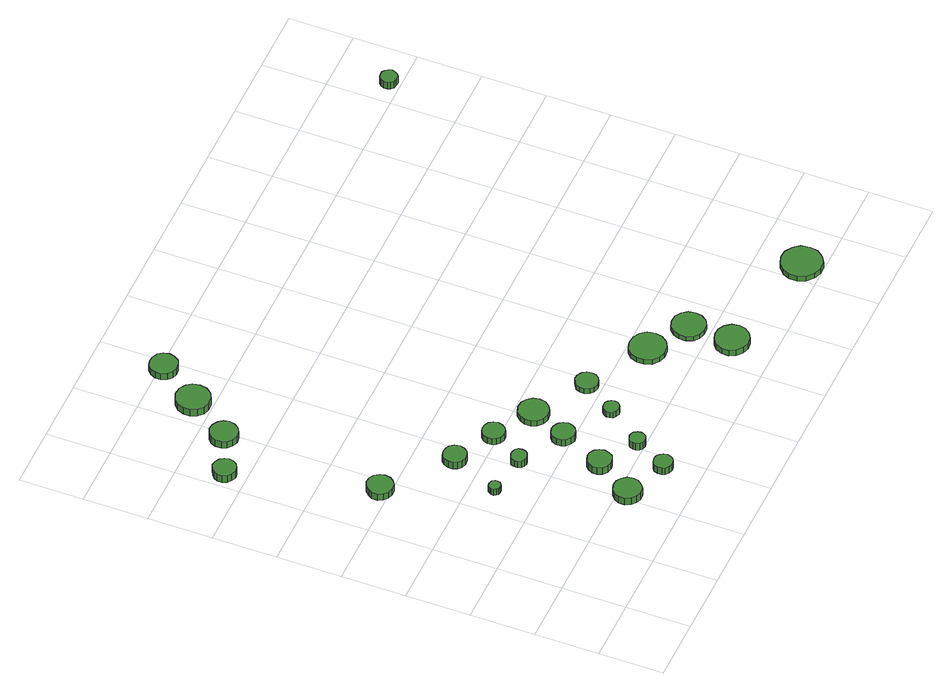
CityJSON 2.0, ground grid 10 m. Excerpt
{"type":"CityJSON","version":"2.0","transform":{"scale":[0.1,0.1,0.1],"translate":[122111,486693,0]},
"CityObjects":{
"tree1":{"type":"SolitaryVegetationObject","attributes":{"function":"something"},"geometry":[{"type":"MultiSurface","lod":"1","boundaries":[[[0,1,2,3,4,5,6,7,8,9,10,11,12,13,14]],[[15,16,17,18,19,20,21,22,23,24,25,26,27,28,29]],[[0,29,28,1]],[[1,28,27,2]],[[2,27,26,3]],[[3,26,25,4]],[[4,25,24,5]],[[5,24,23,6]],[[6,23,22,7]],[[7,22,21,8]],[[8,21,20,9]],[[9,20,19,10]],[[10,19,18,11]],[[11,18,17,12]],[[12,17,16,13]],[[13,16,15,14]],[[14,15,29,0]]]}]},
"tree2":{"type":"SolitaryVegetationObject","attributes":{"function":"something"},"geometry":[{"type":"MultiSurface","lod":"1","boundaries":[[[30,31,32,33,34,35,36,37,38,39,40,41,42,43,44]],[[45,46,47,48,49,50,51,52,53,54,55,56,57,58,59]],[[30,59,58,31]],[[31,58,57,32]],[[32,57,56,33]],[[33,56,55,34]],[[34,55,54,35]],[[35,54,53,36]],[[36,53,52,37]],[[37,52,51,38]],[[38,51,50,39]],[[39,50,49,40]],[[40,49,48,41]],[[41,48,47,42]],[[42,47,46,43]],[[43,46,45,44]],[[44,45,59,30]]]}]},
"tree3":{"type":"SolitaryVegetationObject","attributes":{"function":"something"},"geometry":[{"type":"MultiSurface","lod":"1","boundaries":[[[60,61,62,63,64,65,66,67,68,69,70,71,72,73,74]],[[75,76,77,78,79,80,81,82,83,84,85,86,87,88,89]],[[60,89,88,61]],[[61,88,87,62]],[[62,87,86,63]],[[63,86,85,64]],[[64,85,84,65]],[[65,84,83,66]],[[66,83,82,67]],[[67,82,81,68]],[[68,81,80,69]],[[69,80,79,70]],[[70,79,78,71]],[[71,78,77,72]],[[72,77,76,73]],[[73,76,75,74]],[[74,75,89,60]]]}]},
"tree4":{"type":"SolitaryVegetationObject","attributes":{"function":"something"},"geometry":[{"type":"MultiSurface","lod":"1","boundaries":[[[90,91,92,93,94,95,96,97,98,99,100,101,102,103,104]],[[105,106,107,108,109,110,111,112,113,114,115,116,117,118,119]],[[90,119,118,91]],[[91,118,117,92]],[[92,117,116,93]],[[93,116,115,94]],[[94,115,114,95]],[[95,114,113,96]],[[96,113,112,97]],[[97,112,111,98]],[[98,111,110,99]],[[99,110,109,100]],[[100,109,108,101]],[[101,108,107,102]],[[102,107,106,103]],[[103,106,105,104]],[[104,105,119,90]]]}]},
"tree5":{"type":"SolitaryVegetationObject","attributes":{"function":"something"},"geometry":[{"type":"MultiSurface","lod":"1","boundaries":[[[120,121,122,123,124,125,126,127,128,129,130,131,132,133,134]],[[135,136,137,138,139,140,141,142,143,144,145,146,147,148,149]],[[120,149,148,121]],[[121,148,147,122]],[[122,147,146,123]],[[123,146,145,124]],[[124,145,144,125]],[[125,144,143,126]],[[126,143,142,127]],[[127,142,141,128]],[[128,141,140,129]],[[129,140,139,130]],[[130,139,138,131]],[[131,138,137,132]],[[132,137,136,133]],[[133,136,135,134]],[[134,135,149,120]]]}]},
"tree6":{"type":"SolitaryVegetationObject","attributes":{"function":"something"},"geometry":[{"type":"MultiSurface","lod":"1","boundaries":[[[150,151,152,153,154,155,156,157,158,159,160,161,162,163,164]],[[165,166,167,168,169,170,171,172,173,174,175,176,177,178,179]],[[150,179,178,151]],[[151,178,177,152]],[[152,177,176,153]],[[153,176,175,154]],[[154,175,174,155]],[[155,174,173,156]],[[156,173,172,157]],[[157,172,171,158]],[[158,171,170,159]],[[159,170,169,160]],[[160,169,168,161]],[[161,168,167,162]],[[162,167,166,163]],[[163,166,165,164]],[[164,165,179,150]]]}]},
"tree7":{"type":"SolitaryVegetationObject","attributes":{"function":"something"},"geometry":[{"type":"MultiSurface","lod":"1","boundaries":[[[180,181,182,183,184,185,186,187,188,189,190,191,192,193,194]],[[195,196,197,198,199,200,201,202,203,204,205,206,207,208,209]],[[180,209,208,181]],[[181,208,207,182]],[[182,207,206,183]],[[183,206,205,184]],[[184,205,204,185]],[[185,204,203,186]],[[186,203,202,187]],[[187,202,201,188]],[[188,201,200,189]],[[189,200,199,190]],[[190,199,198,191]],[[191,198,197,192]],[[192,197,196,193]],[[193,196,195,194]],[[194,195,209,180]]]}]},
"tree8":{"type":"SolitaryVegetationObject","attributes":{"function":"something"},"geometry":[{"type":"MultiSurface","lod":"1","boundaries":[[[210,211,212,213,214,215,216,217,218,219,220,221,222,223,224]],[[225,226,227,228,229,230,231,232,233,234,235,236,237,238,239]],[[210,239,238,211]],[[211,238,237,212]],[[212,237,236,213]],[[213,236,235,214]],[[214,235,234,215]],[[215,234,233,216]],[[216,233,232,217]],[[217,232,231,218]],[[218,231,230,219]],[[219,230,229,220]],[[220,229,228,221]],[[221,228,227,222]],[[222,227,226,223]],[[223,226,225,224]],[[224,225,239,210]]]}]},
"tree9":{"type":"SolitaryVegetationObject","attributes":{"function":"something"},"geometry":[{"type":"MultiSurface","lod":"1","boundaries":[[[240,241,242,243,244,245,246,247,248,249,250,251,252,253,254]],[[255,256,257,258,259,260,261,262,263,264,265,266,267,268,269]],[[240,269,268,241]],[[241,268,267,242]],[[242,267,266,243]],[[243,266,265,244]],[[244,265,264,245]],[[245,264,263,246]],[[246,263,262,247]],[[247,262,261,248]],[[248,261,260,249]],[[249,260,259,250]],[[250,259,258,251]],[[251,258,257,252]],[[252,257,256,253]],[[253,256,255,254]],[[254,255,269,240]]]}]},
"tree10":{"type":"SolitaryVegetationObject","attributes":{"function":"something"},"geometry":[{"type":"MultiSurface","lod":"1","boundaries":[[[270,271,272,273,274,275,276,277,278,279,280,281,282,283,284]],[[285,286,287,288,289,290,291,292,293,294,295,296,297,298,299]],[[270,299,298,271]],[[271,298,297,272]],[[272,297,296,273]],[[273,296,295,274]],[[274,295,294,275]],[[275,294,293,276]],[[276,293,292,277]],[[277,292,291,278]],[[278,291,290,279]],[[279,290,289,280]],[[280,289,288,281]],[[281,288,287,282]],[[282,287,286,283]],[[283,286,285,284]],[[284,285,299,270]]]}]},
"tree11":{"type":"SolitaryVegetationObject","attributes":{"function":"something"},"geometry":[{"type":"MultiSurface","lod":"1","boundaries":[[[300,301,302,303,304,305,306,307,308,309,310,311,312,313,314]],[[315,316,317,318,319,320,321,322,323,324,325,326,327,328,329]],[[300,329,328,301]],[[301,328,327,302]],[[302,327,326,303]],[[303,326,325,304]],[[304,325,324,305]],[[305,324,323,306]],[[306,323,322,307]],[[307,322,321,308]],[[308,321,320,309]],[[309,320,319,310]],[[310,319,318,311]],[[311,318,317,312]],[[312,317,316,313]],[[313,316,315,314]],[[314,315,329,300]]]}]},
"tree12":{"type":"SolitaryVegetationObject","attributes":{"function":"something"},"geometry":[{"type":"MultiSurface","lod":"1","boundaries":[[[330,331,332,333,334,335,336,337,338,339,340,341,342,343,344]],[[345,346,347,348,349,350,351,352,353,354,355,356,357,358,359]],[[330,359,358,331]],[[331,358,357,332]],[[332,357,356,333]],[[333,356,355,334]],[[334,355,354,335]],[[335,354,353,336]],[[336,353,352,337]],[[337,352,351,338]],[[338,351,350,339]],[[339,350,349,340]],[[340,349,348,341]],[[341,348,347,342]],[[342,347,346,343]],[[343,346,345,344]],[[344,345,359,330]]]}]},
"tree13":{"type":"SolitaryVegetationObject","attributes":{"function":"something"},"geometry":[{"type":"MultiSurface","lod":"1","boundaries":[[[360,361,362,363,364,365,366,367,368,369,370,371,372,373,374]],[[375,376,377,378,379,380,381,382,383,384,385,386,387,388,389]],[[360,389,388,361]],[[361,388,387,362]],[[362,387,386,363]],[[363,386,385,364]],[[364,385,384,365]],[[365,384,383,366]],[[366,383,382,367]],[[367,382,381,368]],[[368,381,380,369]],[[369,380,379,370]],[[370,379,378,371]],[[371,378,377,372]],[[372,377,376,373]],[[373,376,375,374]],[[374,375,389,360]]]}]},
"tree14":{"type":"SolitaryVegetationObject","attributes":{"function":"something"},"geometry":[{"type":"MultiSurface","lod":"1","boundaries":[[[390,391,392,393,394,395,396,397,398,399,400,401,402,403,404]],[[405,406,407,408,409,410,411,412,413,414,415,416,417,418,419]],[[390,419,418,391]],[[391,418,417,392]],[[392,417,416,393]],[[393,416,415,394]],[[394,415,414,395]],[[395,414,413,396]],[[396,413,412,397]],[[397,412,411,398]],[[398,411,410,399]],[[399,410,409,400]],[[400,409,408,401]],[[401,408,407,402]],[[402,407,406,403]],[[403,406,405,404]],[[404,405,419,390]]]}]},
"tree15":{"type":"SolitaryVegetationObject","attributes":{"function":"something"},"geometry":[{"type":"MultiSurface","lod":"1","boundaries":[[[420,421,422,423,424,425,426,427,428,429,430,431,432,433,434]],[[435,436,437,438,439,440,441,442,443,444,445,446,447,448,449]],[[420,449,448,421]],[[421,448,447,422]],[[422,447,446,423]],[[423,446,445,424]],[[424,445,444,425]],[[425,444,443,426]],[[426,443,442,427]],[[427,442,441,428]],[[428,441,440,429]],[[429,440,439,430]],[[430,439,438,431]],[[431,438,437,432]],[[432,437,436,433]],[[433,436,435,434]],[[434,435,449,420]]]}]},
"tree16":{"type":"SolitaryVegetationObject","attributes":{"function":"something"},"geometry":[{"type":"MultiSurface","lod":"1","boundaries":[[[450,451,452,453,454,455,456,457,458,459,460,461,462,463,464]],[[465,466,467,468,469,470,471,472,473,474,475,476,477,478,479]],[[450,479,478,451]],[[451,478,477,452]],[[452,477,476,453]],[[453,476,475,454]],[[454,475,474,455]],[[455,474,473,456]],[[456,473,472,457]],[[457,472,471,458]],[[458,471,470,459]],[[459,470,469,460]],[[460,469,468,461]],[[461,468,467,462]],[[462,467,466,463]],[[463,466,465,464]],[[464,465,479,450]]]}]},
"tree17":{"type":"SolitaryVegetationObject","attributes":{"function":"something"},"geometry":[{"type":"MultiSurface","lod":"1","boundaries":[[[480,481,482,483,484,485,486,487,488,489,490,491,492,493,494]],[[495,496,497,498,499,500,501,502,503,504,505,506,507,508,509]],[[480,509,508,481]],[[481,508,507,482]],[[482,507,506,483]],[[483,506,505,484]],[[484,505,504,485]],[[485,504,503,486]],[[486,503,502,487]],[[487,502,501,488]],[[488,501,500,489]],[[489,500,499,490]],[[490,499,498,491]],[[491,498,497,492]],[[492,497,496,493]],[[493,496,495,494]],[[494,495,509,480]]]}]},
"tree18":{"type":"SolitaryVegetationObject","attributes":{"function":"something"},"geometry":[{"type":"MultiSurface","lod":"1","boundaries":[[[510,511,512,513,514,515,516,517,518,519,520,521,522,523,524]],[[525,526,527,528,529,530,531,532,533,534,535,536,537,538,539]],[[510,539,538,511]],[[511,538,537,512]],[[512,537,536,513]],[[513,536,535,514]],[[514,535,534,515]],[[515,534,533,516]],[[516,533,532,517]],[[517,532,531,518]],[[518,531,530,519]],[[519,530,529,520]],[[520,529,528,521]],[[521,528,527,522]],[[522,527,526,523]],[[523,526,525,524]],[[524,525,539,510]]]}]},
"tree19":{"type":"SolitaryVegetationObject","attributes":{"function":"something"},"geometry":[{"type":"MultiSurface","lod":"1","boundaries":[[[540,541,542,543,544,545,546,547,548,549,550,551,552,553,554]],[[555,556,557,558,559,560,561,562,563,564,565,566,567,568,569]],[[540,569,568,541]],[[541,568,567,542]],[[542,567,566,543]],[[543,566,565,544]],[[544,565,564,545]],[[545,564,563,546]],[[546,563,562,547]],[[547,562,561,548]],[[548,561,560,549]],[[549,560,559,550]],[[550,559,558,551]],[[551,558,557,552]],[[552,557,556,553]],[[553,556,555,554]],[[554,555,569,540]]]}]},
"tree20":{"type":"SolitaryVegetationObject","attributes":{"function":"something"},"geometry":[{"type":"MultiSurface","lod":"1","boundaries":[[[570,571,572,573,574,575,576,577,578,579,580,581,582,583,584]],[[585,586,587,588,589,590,591,592,593,594,595,596,597,598,599]],[[570,599,598,571]],[[571,598,597,572]],[[572,597,596,573]],[[573,596,595,574]],[[574,595,594,575]],[[575,594,593,576]],[[576,593,592,577]],[[577,592,591,578]],[[578,591,590,579]],[[579,590,589,580]],[[580,589,588,581]],[[581,588,587,582]],[[582,587,586,583]],[[583,586,585,584]],[[584,585,599,570]]]}]},
"tree21":{"type":"SolitaryVegetationObject","attributes":{"function":"something"},"geometry":[{"type":"MultiSurface","lod":"1","boundaries":[[[600,601,602,603,604,605,606,607,608,609,610,611,612,613,614]],[[615,616,617,618,619,620,621,622,623,624,625,626,627,628,629]],[[600,629,628,601]],[[601,628,627,602]],[[602,627,626,603]],[[603,626,625,604]],[[604,625,624,605]],[[605,624,623,606]],[[606,623,622,607]],[[607,622,621,608]],[[608,621,620,609]],[[609,620,619,610]],[[610,619,618,611]],[[611,618,617,612]],[[612,617,616,613]],[[613,616,615,614]],[[614,615,629,600]]]}]},
"tree22":{"type":"SolitaryVegetationObject","attributes":{"function":"something"},"geometry":[{"type":"MultiSurface","lod":"1","boundaries":[[[630,631,632,633,634,635,636,637,638,639,640,641,642,643,644]],[[645,646,647,648,649,650,651,652,653,654,655,656,657,658,659]],[[630,659,658,631]],[[631,658,657,632]],[[632,657,656,633]],[[633,656,655,634]],[[634,655,654,635]],[[635,654,653,636]],[[636,653,652,637]],[[637,652,651,638]],[[638,651,650,639]],[[639,650,649,640]],[[640,649,648,641]],[[641,648,647,642]],[[642,647,646,643]],[[643,646,645,644]],[[644,645,659,630]]]}]}
},
"vertices":[
[97,414,17],[95,422,17],[90,429,17],[83,433,17],[75,434,17],[67,431,17],[61,425,17],[57,418,17],[57,409,17],[61,402,17],[67,396,17],[75,394,17],[83,394,17],[90,399,17],[95,405,17],[95,405,5],[90,399,5],[83,394,5],[75,394,5],[67,396,5],[61,402,5],[57,409,5],[57,418,5],[61,425,5],[67,431,5],[75,434,5],[83,433,5],[90,429,5],[95,422,5],[97,414,5],
[40,632,18],[38,639,18],[34,645,18],[27,649,18],[20,650,18],[13,647,18],[7,642,18],[4,636,18],[4,628,18],[7,622,18],[13,617,18],[20,614,18],[27,615,18],[34,619,18],[38,625,18],[38,625,5],[34,619,5],[27,615,5],[20,614,5],[13,617,5],[7,622,5],[4,628,5],[4,636,5],[7,642,5],[13,647,5],[20,650,5],[27,649,5],[34,645,5],[38,639,5],[40,632,5],
[149,262,16],[148,265,16],[146,269,16],[143,270,16],[139,271,16],[135,270,16],[133,267,16],[131,264,16],[131,260,16],[133,257,16],[135,254,16],[139,253,16],[143,253,16],[146,255,16],[148,258,16],[148,258,4],[146,255,4],[143,253,4],[139,253,4],[135,254,4],[133,257,4],[131,260,4],[131,264,4],[133,267,4],[135,270,4],[139,271,4],[143,270,4],[146,269,4],[148,265,4],[149,262,4],
[229,84,16],[228,93,16],[222,100,16],[215,105,16],[206,106,16],[198,103,16],[191,97,16],[187,89,16],[187,80,16],[191,72,16],[198,66,16],[206,63,16],[215,64,16],[222,69,16],[228,76,16],[228,76,3],[222,69,3],[215,64,3],[206,63,3],[198,66,3],[191,72,3],[187,80,3],[187,89,3],[191,97,3],[198,103,3],[206,106,3],[215,105,3],[222,100,3],[228,93,3],[229,84,3],
[195,339,14],[193,347,14],[189,353,14],[183,356,14],[175,357,14],[168,355,14],[163,350,14],[160,343,14],[160,336,14],[163,329,14],[168,324,14],[175,322,14],[183,323,14],[189,326,14],[193,332,14],[193,332,1],[189,326,1],[183,323,1],[175,322,1],[168,324,1],[163,329,1],[160,336,1],[160,343,1],[163,350,1],[168,355,1],[175,357,1],[183,356,1],[189,353,1],[193,347,1],[195,339,1],
[222,254,15],[221,259,15],[218,263,15],[213,265,15],[208,266,15],[203,264,15],[199,261,15],[197,256,15],[197,251,15],[199,246,15],[203,243,15],[208,241,15],[213,242,15],[218,244,15],[221,249,15],[221,249,2],[218,244,2],[213,242,2],[208,241,2],[203,243,2],[199,246,2],[197,251,2],[197,256,2],[199,261,2],[203,264,2],[208,266,2],[213,265,2],[218,263,2],[221,259,2],[222,254,2],
[109,661,18],[107,669,18],[102,676,18],[94,681,18],[85,682,18],[77,679,18],[70,673,18],[67,665,18],[67,656,18],[70,648,18],[77,642,18],[85,639,18],[94,640,18],[102,645,18],[107,652,18],[107,652,5],[102,645,5],[94,640,5],[85,639,5],[77,642,5],[70,648,5],[67,656,5],[67,665,5],[70,673,5],[77,679,5],[85,682,5],[94,681,5],[102,676,5],[107,669,5],[109,661,5],
[266,144,15],[264,152,15],[260,158,15],[253,162,15],[246,163,15],[238,160,15],[232,155,15],[229,148,15],[229,140,15],[232,133,15],[238,128,15],[246,126,15],[253,127,15],[260,130,15],[264,137,15],[264,137,2],[260,130,2],[253,127,2],[246,126,2],[238,128,2],[232,133,2],[229,140,2],[229,148,2],[232,155,2],[238,160,2],[246,163,2],[253,162,2],[260,158,2],[264,152,2],[266,144,2],
[293,58,15],[291,64,15],[288,69,15],[283,72,15],[277,73,15],[271,71,15],[266,67,15],[264,61,15],[264,55,15],[266,50,15],[271,46,15],[277,44,15],[283,45,15],[288,48,15],[291,52,15],[291,52,2],[288,48,2],[283,45,2],[277,44,2],[271,46,2],[266,50,2],[264,55,2],[264,61,2],[266,67,2],[271,71,2],[277,73,2],[283,72,2],[288,69,2],[291,64,2],[293,58,2],
[260,307,13],[258,314,13],[254,320,13],[248,323,13],[241,324,13],[234,322,13],[229,317,13],[226,310,13],[226,303,13],[229,297,13],[234,292,13],[241,290,13],[248,290,13],[254,294,13],[258,300,13],[258,300,1],[254,294,1],[248,290,1],[241,290,1],[234,292,1],[229,297,1],[226,303,1],[226,310,1],[229,317,1],[234,322,1],[241,324,1],[248,323,1],[254,320,1],[258,314,1],[260,307,1],
[319,110,15],[318,115,15],[315,120,15],[311,122,15],[306,123,15],[301,121,15],[297,118,15],[295,113,15],[295,108,15],[297,103,15],[301,100,15],[306,98,15],[311,99,15],[315,101,15],[318,106,15],[318,106,2],[315,101,2],[311,99,2],[306,98,2],[301,100,2],[297,103,2],[295,108,2],[295,113,2],[297,118,2],[301,121,2],[306,123,2],[311,122,2],[315,120,2],[318,115,2],[319,110,2],
[298,214,13],[296,221,13],[292,227,13],[285,231,13],[278,232,13],[271,230,13],[265,225,13],[262,218,13],[262,210,13],[265,204,13],[271,199,13],[278,196,13],[285,197,13],[292,201,13],[296,207,13],[296,207,1],[292,201,1],[285,197,1],[278,196,1],[271,199,1],[265,204,1],[262,210,1],[262,218,1],[265,225,1],[271,230,1],[278,232,1],[285,231,1],[292,227,1],[296,221,1],[298,214,1],
[158,727,20],[156,738,20],[150,746,20],[140,752,20],[129,753,20],[119,749,20],[111,742,20],[107,732,20],[107,722,20],[111,712,20],[119,704,20],[129,701,20],[140,702,20],[150,708,20],[156,716,20],[156,716,7],[150,708,7],[140,702,7],[129,701,7],[119,704,7],[111,712,7],[107,722,7],[107,732,7],[111,742,7],[119,749,7],[129,753,7],[140,752,7],[150,746,7],[156,738,7],[158,727,7],
[328,271,11],[326,280,11],[320,288,11],[312,293,11],[302,294,11],[293,291,11],[286,284,11],[282,276,11],[282,266,11],[286,257,11],[293,251,11],[302,248,11],[312,249,11],[320,254,11],[326,261,11],[326,261,1],[320,254,1],[312,249,1],[302,248,1],[293,251,1],[286,257,1],[282,266,1],[282,276,1],[286,284,1],[293,291,1],[302,294,1],[312,293,1],[320,288,1],[326,280,1],[328,271,1],
[365,170,12],[364,175,12],[361,179,12],[357,182,12],[352,182,12],[347,181,12],[343,177,12],[341,173,12],[341,168,12],[343,163,12],[347,160,12],[352,158,12],[357,159,12],[361,161,12],[364,165,12],[364,165,1],[361,161,1],[357,159,1],[352,158,1],[347,160,1],[343,163,1],[341,168,1],[341,173,1],[343,177,1],[347,181,1],[352,182,1],[357,182,1],[361,179,1],[364,175,1],[365,170,1],
[198,791,21],[196,800,21],[191,807,21],[183,811,21],[175,812,21],[166,810,21],[160,804,21],[156,796,21],[156,787,21],[160,779,21],[166,773,21],[175,770,21],[183,771,21],[191,775,21],[196,783,21],[196,783,9],[191,775,9],[183,771,9],[175,770,9],[166,773,9],[160,779,9],[156,787,9],[156,796,9],[160,804,9],[166,810,9],[175,812,9],[183,811,9],[191,807,9],[196,800,9],[198,791,9],
[406,223,10],[405,230,10],[401,236,10],[394,240,10],[387,241,10],[380,238,10],[375,234,10],[372,227,10],[372,220,10],[375,213,10],[380,208,10],[387,206,10],[394,207,10],[401,211,10],[405,216,10],[405,216,1],[401,211,1],[394,207,1],[387,206,1],[380,208,1],[375,213,1],[372,220,1],[372,227,1],[375,234,1],[380,238,1],[387,241,1],[394,240,1],[401,236,1],[405,230,1],[406,223,1],
[514,169,10],[512,181,10],[505,190,10],[495,196,10],[483,197,10],[472,194,10],[463,186,10],[459,175,10],[459,164,10],[463,153,10],[472,145,10],[483,142,10],[495,143,10],[505,149,10],[512,158,10],[512,158,1],[505,149,1],[495,143,1],[483,142,1],[472,145,1],[463,153,1],[459,164,1],[459,175,1],[463,186,1],[472,194,1],[483,197,1],[495,196,1],[505,190,1],[512,181,1],[514,169,1],
[574,64,11],[572,75,11],[565,84,11],[556,89,11],[545,90,11],[535,87,11],[527,80,11],[522,70,11],[522,59,11],[527,49,11],[535,42,11],[545,38,11],[556,40,11],[565,45,11],[572,54,11],[572,54,0],[565,45,0],[556,40,0],[545,38,0],[535,42,0],[527,49,0],[522,59,0],[522,70,0],[527,80,0],[535,87,0],[545,90,0],[556,89,0],[565,84,0],[572,75,0],[574,64,0],
[575,132,9],[573,143,9],[567,151,9],[558,157,9],[547,158,9],[537,155,9],[529,147,9],[525,138,9],[525,127,9],[529,117,9],[537,110,9],[547,107,9],[558,108,9],[567,113,9],[573,122,9],[573,122,1],[567,113,1],[558,108,1],[547,107,1],[537,110,1],[529,117,1],[525,127,1],[525,138,1],[529,147,1],[537,155,1],[547,158,1],[558,157,1],[567,151,1],[573,143,1],[575,132,1],
[759,32,9],[757,45,9],[749,55,9],[738,62,9],[725,63,9],[713,59,9],[703,50,9],[698,39,9],[698,26,9],[703,14,9],[713,5,9],[725,1,9],[738,2,9],[749,9,9],[757,19,9],[757,19,0],[749,9,0],[738,2,0],[725,1,0],[713,5,0],[703,14,0],[698,26,0],[698,39,0],[703,50,0],[713,59,0],[725,63,0],[738,62,0],[749,55,0],[757,45,0],[759,32,0],
[842,715,24],[840,720,24],[837,724,24],[833,727,24],[827,727,24],[822,726,24],[818,722,24],[816,717,24],[816,712,24],[818,707,24],[822,703,24],[827,702,24],[833,702,24],[837,705,24],[840,709,24],[840,709,11],[837,705,11],[833,702,11],[827,702,11],[822,703,11],[818,707,11],[816,712,11],[816,717,11],[818,722,11],[822,726,11],[827,727,11],[833,727,11],[837,724,11],[840,720,11],[842,715,11]
]}
